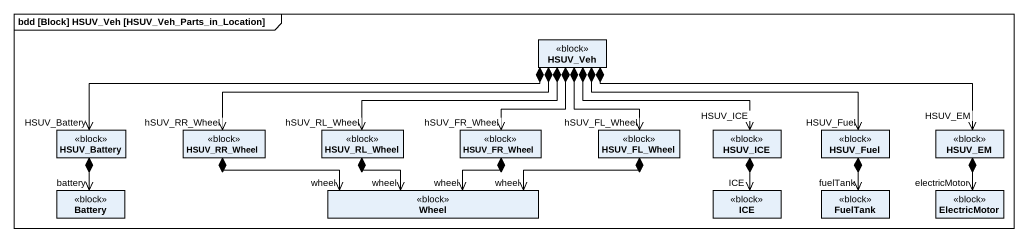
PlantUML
@startuml
mainframe bdd [Block] HSUV_Veh [HSUV_Veh_Parts_in_Location]
hide circle
hide empty members
class HSUV_Veh <<block>>
class HSUV_Battery <<block>>
class HSUV_RR_Wheel <<block>>
class HSUV_RL_Wheel <<block>>
class HSUV_FR_Wheel <<block>>
class HSUV_FL_Wheel <<block>>
class HSUV_ICE <<block>>
class HSUV_Fuel <<block>>
class HSUV_EM <<block>>
class Battery <<block>>
class Wheel <<block>>
class ICE <<block>>
class FuelTank <<block>>
class ElectricMotor <<block>>
HSUV_Veh *-left-> "HSUV_Battery" HSUV_Battery
HSUV_Veh *-left-> "hSUV_RR_Wheel" HSUV_RR_Wheel
HSUV_Veh *-left-> "hSUV_RL_Wheel" HSUV_RL_Wheel
HSUV_Veh *--> "hSUV_FR_Wheel" HSUV_FR_Wheel
HSUV_Veh *--> "hSUV_FL_Wheel" HSUV_FL_Wheel
HSUV_Veh *-right-> "HSUV_ICE" HSUV_ICE
HSUV_Veh *-right-> "HSUV_Fuel" HSUV_Fuel
HSUV_Veh *-right-> "HSUV_EM" HSUV_EM
HSUV_Battery *--> "battery" Battery
HSUV_RR_Wheel *-right-> "wheel" Wheel
HSUV_RL_Wheel *--> "wheel" Wheel
HSUV_FR_Wheel *--> "wheel" Wheel
HSUV_FL_Wheel *-left-> "wheel" Wheel
HSUV_ICE *--> "ICE" ICE
HSUV_Fuel *--> "fuelTank" FuelTank
HSUV_EM *--> "electricMotor" ElectricMotor
@enduml
